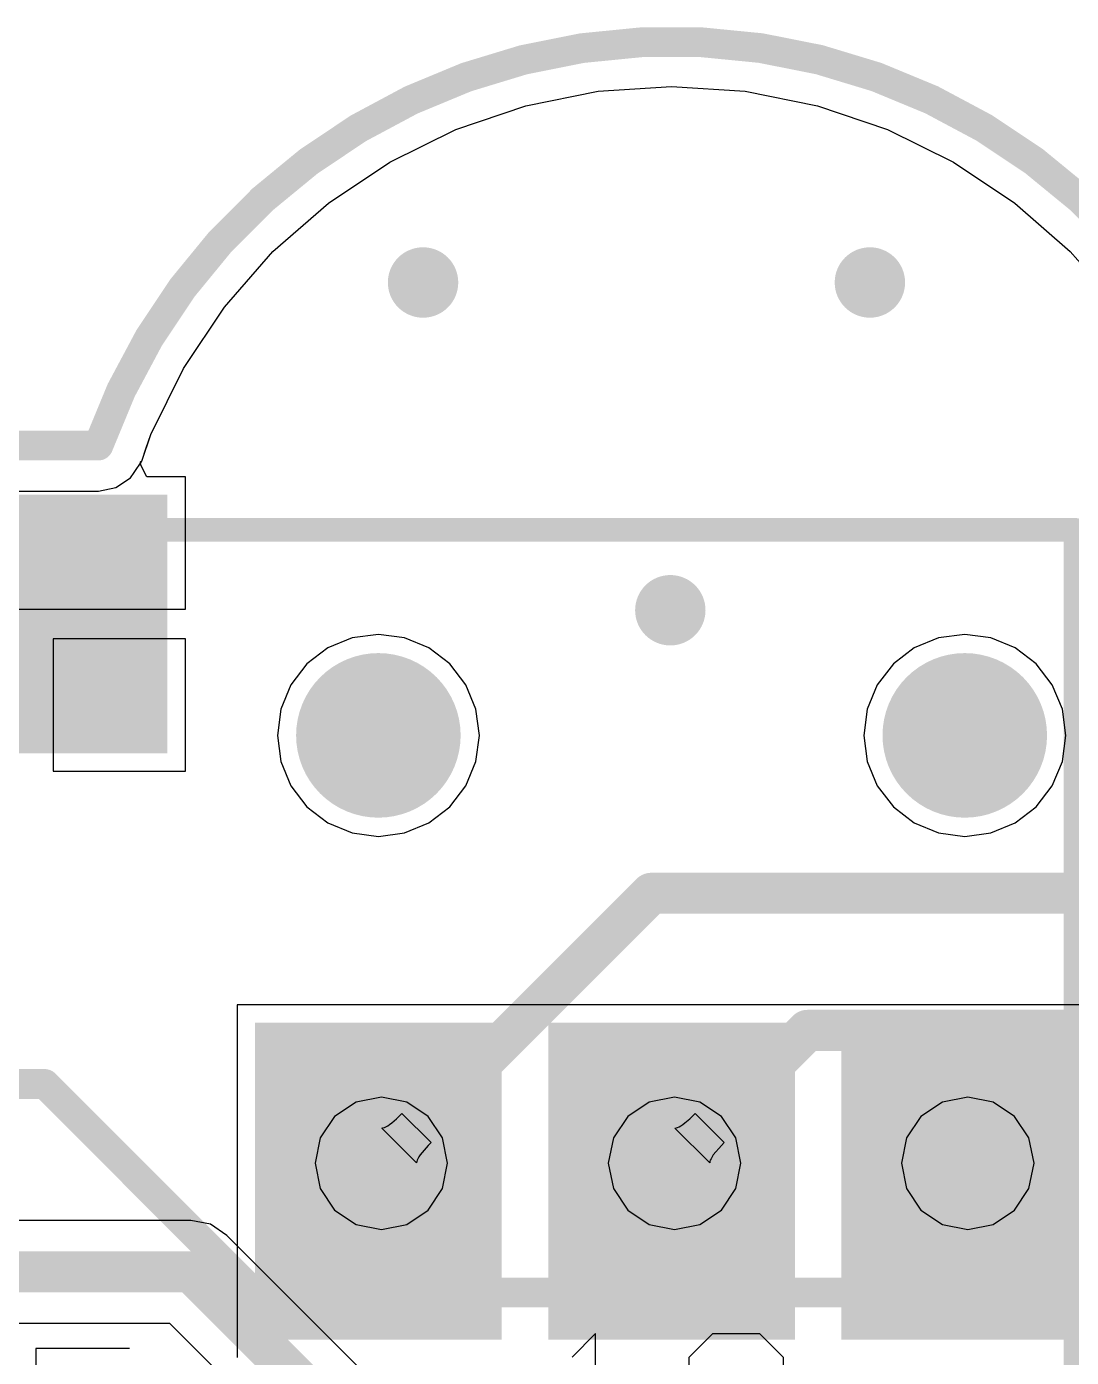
# Model space of a CAD drawing. Header units: millimetres. Extents: x 2.44 to 5.37, y 2.91 to 4.14.
# Drawn here: x 3.2729 to 3.6236, y 3.6922 to 4.1389 of the extents above; entities that cross this region are included whole.
import ezdxf

# ---------------------------------------------------------------- set-up
doc = ezdxf.new("R2010")
doc.units = ezdxf.units.MM
doc.header["$MEASUREMENT"] = 0
for name, color, linetype in [('BottomLayer', 5, 'Continuous'), ('BottomOverlay', 54, 'Continuous'), ('BottomSolder', 6, 'Continuous'), ('KeepOutLayer', 6, 'Continuous'), ('MidLayer1', 16, 'Continuous'), ('MidLayer2', 76, 'Continuous'), ('MultiLayer', 9, 'Continuous'), ('PadHoleLayer', 156, 'Continuous'), ('TopLayer', 1, 'Continuous'), ('TopOverlay', 2, 'Continuous'), ('TopPaste', 8, 'Continuous'), ('TopSolder', 216, 'Continuous'), ('ViaHoleLayer', 16, 'Continuous')]:
    doc.layers.add(name, color=color, linetype=linetype)

# ---------------------------------------------------------------- blocks, each defined once
blk = doc.blocks.new('ST7789_B_35')
at = {"layer": 'BottomOverlay', "const_width": 0.00787}
for points in [[(-1.163, 1.009), (-1.163, -0.01462)], [(-0.01261, -0.01462), (-1.163, -0.01462)]]:
    blk.add_lwpolyline(points, dxfattribs=at)
at = {"layer": 'BottomOverlay', "const_width": 0.00394}
blk.add_lwpolyline([(-1.16497, -0.01462, 1), (-1.16103, -0.01462, 1)], format="xyb", close=True, dxfattribs=at)
blk.add_lwpolyline([(-1.16497, -0.01462, 1), (-1.16103, -0.01462, 1)], format="xyb", close=True, dxfattribs=at)
blk = doc.blocks.new('PL3_38')
at = {"layer": 'BottomLayer', "const_width": 0.02362}
for points in [[(-0.01181, 0, 1), (0.01181, 0, 1)], [(0.18504, 0, 1), (0.20866, 0, 1)]]:
    blk.add_lwpolyline(points, format="xyb", close=True, dxfattribs=at)
at = {"layer": 'BottomSolder', "const_width": 0.02762}
for points in [[(-0.01381, 0, 1), (0.01381, 0, 1)], [(0.18304, 0, 1), (0.21066, 0, 1)]]:
    blk.add_lwpolyline(points, format="xyb", close=True, dxfattribs=at)
at = {"layer": 'MidLayer1', "const_width": 0.02362}
for points in [[(-0.01181, 0, 1), (0.01181, 0, 1)], [(0.18504, 0, 1), (0.20866, 0, 1)]]:
    blk.add_lwpolyline(points, format="xyb", close=True, dxfattribs=at)
at = {"layer": 'MidLayer2', "const_width": 0.02362}
for points in [[(-0.01181, 0, 1), (0.01181, 0, 1)], [(0.18504, 0, 1), (0.20866, 0, 1)]]:
    blk.add_lwpolyline(points, format="xyb", close=True, dxfattribs=at)
at = {"layer": 'MultiLayer', "const_width": 0.02362}
for points in [[(-0.01181, 0, 1), (0.01181, 0, 1)], [(0.18504, 0, 1), (0.20866, 0, 1)]]:
    blk.add_lwpolyline(points, format="xyb", close=True, dxfattribs=at)
at = {"layer": 'PadHoleLayer', "const_width": 0.02362}
for points in [[(-0.01181, 0, 1), (0.01181, 0, 1)], [(0.18504, 0, 1), (0.20866, 0, 1)]]:
    blk.add_lwpolyline(points, format="xyb", close=True, dxfattribs=at)
at = {"layer": 'TopLayer', "const_width": 0.02362}
for points in [[(-0.01181, 0, 1), (0.01181, 0, 1)], [(0.18504, 0, 1), (0.20866, 0, 1)]]:
    blk.add_lwpolyline(points, format="xyb", close=True, dxfattribs=at)
at = {"layer": 'TopLayer'}
for points in [[(-0.15354, -0.00197), (-0.0748, -0.00197), (-0.15354, 0.07677), (-0.0748, 0.07677)], [(0.27165, -0.00197), (0.35039, -0.00197), (0.27165, 0.07677), (0.35039, 0.07677)], [(-0.0374, -0.19882), (0.0374, -0.19882), (-0.0374, -0.10039), (0.0374, -0.10039)], [(0.06102, -0.19882), (0.13583, -0.19882), (0.06102, -0.10039), (0.13583, -0.10039)], [(0.15945, -0.19882), (0.23425, -0.19882), (0.15945, -0.10039), (0.23425, -0.10039)]]:
    blk.add_solid(points, dxfattribs=at)
at = {"layer": 'TopPaste'}
for points in [[(-0.15354, -0.00197), (-0.0748, -0.00197), (-0.15354, 0.07677), (-0.0748, 0.07677)], [(0.27165, -0.00197), (0.35039, -0.00197), (0.27165, 0.07677), (0.35039, 0.07677)], [(-0.0374, -0.19882), (0.0374, -0.19882), (-0.0374, -0.10039), (0.0374, -0.10039)], [(0.06102, -0.19882), (0.13583, -0.19882), (0.06102, -0.10039), (0.13583, -0.10039)], [(0.15945, -0.19882), (0.23425, -0.19882), (0.15945, -0.10039), (0.23425, -0.10039)]]:
    blk.add_solid(points, dxfattribs=at)
at = {"layer": 'TopSolder', "const_width": 0.02762}
for points in [[(-0.01381, 0, 1), (0.01381, 0, 1)], [(0.18304, 0, 1), (0.21066, 0, 1)]]:
    blk.add_lwpolyline(points, format="xyb", close=True, dxfattribs=at)
at = {"layer": 'TopSolder'}
for points in [[(-0.15754, -0.00597), (-0.0708, -0.00597), (-0.15754, 0.08077), (-0.0708, 0.08077)], [(0.26765, -0.00597), (0.35439, -0.00597), (0.26765, 0.08077), (0.35439, 0.08077)], [(-0.0414, -0.20282), (0.0414, -0.20282), (-0.0414, -0.09639), (0.0414, -0.09639)], [(0.05702, -0.20282), (0.13983, -0.20282), (0.05702, -0.09639), (0.13983, -0.09639)], [(0.15545, -0.20282), (0.23825, -0.20282), (0.15545, -0.09639), (0.23825, -0.09639)]]:
    blk.add_solid(points, dxfattribs=at)

msp = doc.modelspace()

# ---------------------------------------------------------------- linework, layer by layer
at = {"layer": 'BottomLayer'}
for p, q in [((3.46474, 4.11717), (3.48945, 4.11878)), ((3.48945, 4.11878), (3.51415, 4.11717)), ((3.44046, 4.11234), (3.46474, 4.11717)), ((3.51415, 4.11717), (3.53843, 4.11234)), ((3.41702, 4.10438), (3.44046, 4.11234)), ((3.53843, 4.11234), (3.56188, 4.10438)), ((3.39481, 4.09343), (3.41702, 4.10438)), ((3.56188, 4.10438), (3.58408, 4.09343)), ((3.37423, 4.07967), (3.39481, 4.09343)), ((3.58408, 4.09343), (3.60466, 4.07967)), ((3.35561, 4.06335), (3.37423, 4.07967)), ((3.60466, 4.07967), (3.62328, 4.06335)), ((3.33929, 4.04474), (3.35561, 4.06335)), ((3.62328, 4.06335), (3.6396, 4.04474)), ((3.32554, 4.02415), (3.33929, 4.04474)), ((3.31459, 4.00195), (3.32554, 4.02415)), ((3.31307, 3.99748), (3.31459, 4.00195)), ((3.31157, 3.99307), (3.31307, 3.99748)), ((3.30897, 3.9892), (3.31157, 3.99307)), ((3.31157, 3.99307), (3.31157, 3.99307)), ((3.30781, 3.98747), (3.30897, 3.9892)), ((3.297, 3.98299), (3.30285, 3.98415)), ((3.30285, 3.98415), (3.30781, 3.98747)), ((2.47729, 3.98299), (3.297, 3.98299)), ((3.391, 3.93491), (3.38222, 3.93376)), ((3.39978, 3.93376), (3.391, 3.93491)), ((3.58785, 3.93491), (3.57907, 3.93376)), ((3.59663, 3.93376), (3.58785, 3.93491)), ((3.38222, 3.93376), (3.37404, 3.93037)), ((3.40796, 3.93037), (3.39978, 3.93376)), ((3.57907, 3.93376), (3.57089, 3.93037)), ((3.60481, 3.93037), (3.59663, 3.93376)), ((3.37404, 3.93037), (3.36702, 3.92498)), ((3.41498, 3.92498), (3.40796, 3.93037)), ((3.57089, 3.93037), (3.56387, 3.92498)), ((3.61183, 3.92498), (3.60481, 3.93037)), ((3.36702, 3.92498), (3.36163, 3.91796)), ((3.42037, 3.91796), (3.41498, 3.92498)), ((3.56387, 3.92498), (3.55848, 3.91796)), ((3.61722, 3.91796), (3.61183, 3.92498)), ((3.36163, 3.91796), (3.35824, 3.90978)), ((3.42376, 3.90978), (3.42037, 3.91796)), ((3.55848, 3.91796), (3.55509, 3.90978)), ((3.62061, 3.90978), (3.61722, 3.91796)), ((3.35824, 3.90978), (3.35709, 3.901)), ((3.42491, 3.901), (3.42376, 3.90978)), ((3.55509, 3.90978), (3.55394, 3.901)), ((3.62176, 3.901), (3.62061, 3.90978)), ((3.35709, 3.901), (3.35824, 3.89222)), ((3.42376, 3.89222), (3.42491, 3.901)), ((3.55394, 3.901), (3.55509, 3.89222)), ((3.62061, 3.89222), (3.62176, 3.901)), ((3.35824, 3.89222), (3.36163, 3.88404)), ((3.42037, 3.88404), (3.42376, 3.89222)), ((3.55509, 3.89222), (3.55848, 3.88404)), ((3.61722, 3.88404), (3.62061, 3.89222)), ((3.36163, 3.88404), (3.36702, 3.87702)), ((3.41498, 3.87702), (3.42037, 3.88404)), ((3.55848, 3.88404), (3.56387, 3.87702)), ((3.61183, 3.87702), (3.61722, 3.88404)), ((3.36702, 3.87702), (3.37404, 3.87163)), ((3.40796, 3.87163), (3.41498, 3.87702)), ((3.56387, 3.87702), (3.57089, 3.87163)), ((3.60481, 3.87163), (3.61183, 3.87702)), ((3.37404, 3.87163), (3.38222, 3.86824)), ((3.38222, 3.86824), (3.391, 3.86709)), ((3.391, 3.86709), (3.39978, 3.86824)), ((3.39978, 3.86824), (3.40796, 3.87163)), ((3.57089, 3.87163), (3.57907, 3.86824)), ((3.57907, 3.86824), (3.58785, 3.86709)), ((3.58785, 3.86709), (3.59663, 3.86824)), ((3.59663, 3.86824), (3.60481, 3.87163)), ((3.392, 3.77963), (3.38349, 3.77794)), ((3.40051, 3.77794), (3.392, 3.77963)), ((3.49043, 3.77963), (3.48191, 3.77794)), ((3.49894, 3.77794), (3.49043, 3.77963)), ((3.58885, 3.77963), (3.58034, 3.77794)), ((3.59736, 3.77794), (3.58885, 3.77963)), ((3.38349, 3.77794), (3.37628, 3.77312)), ((3.40772, 3.77312), (3.40051, 3.77794)), ((3.48191, 3.77794), (3.4747, 3.77312)), ((3.50615, 3.77312), (3.49894, 3.77794)), ((3.58034, 3.77794), (3.57313, 3.77312)), ((3.60458, 3.77312), (3.59736, 3.77794)), ((3.37628, 3.77312), (3.37145, 3.7659)), ((3.41255, 3.7659), (3.40772, 3.77312)), ((3.4747, 3.77312), (3.46988, 3.7659)), ((3.51097, 3.7659), (3.50615, 3.77312)), ((3.57313, 3.77312), (3.5683, 3.7659)), ((3.6094, 3.7659), (3.60458, 3.77312)), ((3.37145, 3.7659), (3.36976, 3.75739)), ((3.41424, 3.75739), (3.41255, 3.7659)), ((3.46988, 3.7659), (3.46819, 3.75739)), ((3.51266, 3.75739), (3.51097, 3.7659)), ((3.5683, 3.7659), (3.56661, 3.75739)), ((3.61109, 3.75739), (3.6094, 3.7659)), ((3.36976, 3.75739), (3.37145, 3.74888)), ((3.41255, 3.74888), (3.41424, 3.75739)), ((3.46819, 3.75739), (3.46988, 3.74888)), ((3.51097, 3.74888), (3.51266, 3.75739)), ((3.56661, 3.75739), (3.5683, 3.74888)), ((3.6094, 3.74888), (3.61109, 3.75739)), ((3.37145, 3.74888), (3.37628, 3.74167)), ((3.40772, 3.74167), (3.41255, 3.74888)), ((3.46988, 3.74888), (3.4747, 3.74167)), ((3.50615, 3.74167), (3.51097, 3.74888)), ((3.5683, 3.74888), (3.57313, 3.74167)), ((3.60458, 3.74167), (3.6094, 3.74888)), ((3.37628, 3.74167), (3.38349, 3.73685)), ((3.40051, 3.73685), (3.40772, 3.74167)), ((3.4747, 3.74167), (3.48191, 3.73685)), ((3.49894, 3.73685), (3.50615, 3.74167)), ((3.57313, 3.74167), (3.58034, 3.73685)), ((3.59736, 3.73685), (3.60458, 3.74167)), ((3.328, 3.73822), (3.22354, 3.73822)), ((3.33459, 3.73691), (3.328, 3.73822)), ((3.34018, 3.73318), (3.33459, 3.73691)), ((3.38349, 3.73685), (3.392, 3.73516)), ((3.392, 3.73516), (3.40051, 3.73685)), ((3.48191, 3.73685), (3.49043, 3.73516)), ((3.49043, 3.73516), (3.49894, 3.73685)), ((3.58034, 3.73685), (3.58885, 3.73516)), ((3.58885, 3.73516), (3.59736, 3.73685)), ((3.40305, 3.6703), (3.34018, 3.73318)), ((3.22422, 3.70378), (3.32087, 3.70378)), ((3.32087, 3.70378), (3.38374, 3.6409))]:
    msp.add_line(p, q, dxfattribs=at)
for points, const_width in [([(3.40009, 4.053, 1), (3.41191, 4.053, 1)], 0.01181), ([(3.55009, 4.053, 1), (3.56191, 4.053, 1)], 0.01181), ([(3.48309, 3.943, 1), (3.49491, 3.943, 1)], 0.01181), ([(3.38609, 3.75739, 1), (3.39791, 3.75739, 1)], 0.01181), ([(3.48452, 3.75739, 1), (3.49633, 3.75739, 1)], 0.01181), ([(3.58294, 3.75739, 1), (3.59476, 3.75739, 1)], 0.01181), ([(3.32456, 3.721, 1), (3.33144, 3.721, 1)], 0.00689), ([(3.32456, 3.721, 1), (3.33144, 3.721, 1)], 0.00689)]:
    msp.add_lwpolyline(points, format="xyb", close=True, dxfattribs=dict(at, const_width=const_width))
at = {"layer": 'BottomLayer', "const_width": 0.01378}
for points in [[(3.21, 3.721), (3.328, 3.721)], [(3.328, 3.721), (3.39592, 3.65308)]]:
    msp.add_lwpolyline(points, dxfattribs=at)
at = {"layer": 'KeepOutLayer', "const_width": 0.01}
msp.add_lwpolyline([(3.297, 3.99828, -0.704228), (3.68182, 3.99848)], format="xyb", dxfattribs=at)
msp.add_lwpolyline([(2.462, 3.99828), (3.297, 3.99828)], dxfattribs=at)
at = {"layer": 'KeepOutLayer', "const_width": 0.005}
msp.add_lwpolyline([(3.2945, 3.99828, 1), (3.2995, 3.99828, 1)], format="xyb", close=True, dxfattribs=at)
msp.add_lwpolyline([(3.2945, 3.99828, 1), (3.2995, 3.99828, 1)], format="xyb", close=True, dxfattribs=at)
at = {"layer": 'MidLayer1'}
for p, q in [((3.46474, 4.11717), (3.48945, 4.11878)), ((3.48945, 4.11878), (3.51415, 4.11717)), ((3.44046, 4.11234), (3.46474, 4.11717)), ((3.51415, 4.11717), (3.53843, 4.11234)), ((3.41702, 4.10438), (3.44046, 4.11234)), ((3.53843, 4.11234), (3.56188, 4.10438)), ((3.39481, 4.09343), (3.41702, 4.10438)), ((3.56188, 4.10438), (3.58408, 4.09343)), ((3.37423, 4.07967), (3.39481, 4.09343)), ((3.58408, 4.09343), (3.60466, 4.07967)), ((3.35561, 4.06335), (3.37423, 4.07967)), ((3.60466, 4.07967), (3.62328, 4.06335)), ((3.33929, 4.04474), (3.35561, 4.06335)), ((3.62328, 4.06335), (3.6396, 4.04474)), ((3.32554, 4.02415), (3.33929, 4.04474)), ((3.31459, 4.00195), (3.32554, 4.02415)), ((3.31307, 3.99748), (3.31459, 4.00195)), ((3.31157, 3.99307), (3.31307, 3.99748)), ((3.30897, 3.9892), (3.31157, 3.99307)), ((3.31157, 3.99307), (3.31157, 3.99307)), ((3.30781, 3.98747), (3.30897, 3.9892)), ((3.297, 3.98299), (3.30285, 3.98415)), ((3.30285, 3.98415), (3.30781, 3.98747)), ((2.47729, 3.98299), (3.297, 3.98299)), ((3.391, 3.93491), (3.38222, 3.93376)), ((3.39978, 3.93376), (3.391, 3.93491)), ((3.58785, 3.93491), (3.57907, 3.93376)), ((3.59663, 3.93376), (3.58785, 3.93491)), ((3.38222, 3.93376), (3.37404, 3.93037)), ((3.40796, 3.93037), (3.39978, 3.93376)), ((3.57907, 3.93376), (3.57089, 3.93037)), ((3.60481, 3.93037), (3.59663, 3.93376)), ((3.37404, 3.93037), (3.36702, 3.92498)), ((3.41498, 3.92498), (3.40796, 3.93037)), ((3.57089, 3.93037), (3.56387, 3.92498)), ((3.61183, 3.92498), (3.60481, 3.93037)), ((3.36702, 3.92498), (3.36163, 3.91796)), ((3.42037, 3.91796), (3.41498, 3.92498)), ((3.56387, 3.92498), (3.55848, 3.91796)), ((3.61722, 3.91796), (3.61183, 3.92498)), ((3.36163, 3.91796), (3.35824, 3.90978)), ((3.42376, 3.90978), (3.42037, 3.91796)), ((3.55848, 3.91796), (3.55509, 3.90978)), ((3.62061, 3.90978), (3.61722, 3.91796)), ((3.35824, 3.90978), (3.35709, 3.901)), ((3.42491, 3.901), (3.42376, 3.90978)), ((3.55509, 3.90978), (3.55394, 3.901)), ((3.62176, 3.901), (3.62061, 3.90978)), ((3.35709, 3.901), (3.35824, 3.89222)), ((3.42376, 3.89222), (3.42491, 3.901)), ((3.55394, 3.901), (3.55509, 3.89222)), ((3.62061, 3.89222), (3.62176, 3.901)), ((3.35824, 3.89222), (3.36163, 3.88404)), ((3.42037, 3.88404), (3.42376, 3.89222)), ((3.55509, 3.89222), (3.55848, 3.88404)), ((3.61722, 3.88404), (3.62061, 3.89222)), ((3.36163, 3.88404), (3.36702, 3.87702)), ((3.41498, 3.87702), (3.42037, 3.88404)), ((3.55848, 3.88404), (3.56387, 3.87702)), ((3.61183, 3.87702), (3.61722, 3.88404)), ((3.36702, 3.87702), (3.37404, 3.87163)), ((3.40796, 3.87163), (3.41498, 3.87702)), ((3.56387, 3.87702), (3.57089, 3.87163)), ((3.60481, 3.87163), (3.61183, 3.87702)), ((3.37404, 3.87163), (3.38222, 3.86824)), ((3.38222, 3.86824), (3.391, 3.86709)), ((3.391, 3.86709), (3.39978, 3.86824)), ((3.39978, 3.86824), (3.40796, 3.87163)), ((3.57089, 3.87163), (3.57907, 3.86824)), ((3.57907, 3.86824), (3.58785, 3.86709)), ((3.58785, 3.86709), (3.59663, 3.86824)), ((3.59663, 3.86824), (3.60481, 3.87163)), ((3.392, 3.77963), (3.38349, 3.77794)), ((3.40051, 3.77794), (3.392, 3.77963)), ((3.49043, 3.77963), (3.48191, 3.77794)), ((3.49894, 3.77794), (3.49043, 3.77963)), ((3.58885, 3.77963), (3.58034, 3.77794)), ((3.59736, 3.77794), (3.58885, 3.77963)), ((3.38349, 3.77794), (3.37628, 3.77312)), ((3.40772, 3.77312), (3.40051, 3.77794)), ((3.48191, 3.77794), (3.4747, 3.77312)), ((3.50615, 3.77312), (3.49894, 3.77794)), ((3.58034, 3.77794), (3.57313, 3.77312)), ((3.60458, 3.77312), (3.59736, 3.77794)), ((3.37628, 3.77312), (3.37145, 3.7659)), ((3.41255, 3.7659), (3.40772, 3.77312)), ((3.4747, 3.77312), (3.46988, 3.7659)), ((3.51097, 3.7659), (3.50615, 3.77312)), ((3.57313, 3.77312), (3.5683, 3.7659)), ((3.6094, 3.7659), (3.60458, 3.77312)), ((3.37145, 3.7659), (3.36976, 3.75739)), ((3.41424, 3.75739), (3.41255, 3.7659)), ((3.46988, 3.7659), (3.46819, 3.75739)), ((3.51266, 3.75739), (3.51097, 3.7659)), ((3.5683, 3.7659), (3.56661, 3.75739)), ((3.61109, 3.75739), (3.6094, 3.7659)), ((3.36976, 3.75739), (3.37145, 3.74888)), ((3.41255, 3.74888), (3.41424, 3.75739)), ((3.46819, 3.75739), (3.46988, 3.74888)), ((3.51097, 3.74888), (3.51266, 3.75739)), ((3.56661, 3.75739), (3.5683, 3.74888)), ((3.6094, 3.74888), (3.61109, 3.75739)), ((3.37145, 3.74888), (3.37628, 3.74167)), ((3.40772, 3.74167), (3.41255, 3.74888)), ((3.46988, 3.74888), (3.4747, 3.74167)), ((3.50615, 3.74167), (3.51097, 3.74888)), ((3.5683, 3.74888), (3.57313, 3.74167)), ((3.60458, 3.74167), (3.6094, 3.74888)), ((3.37628, 3.74167), (3.38349, 3.73685)), ((3.40051, 3.73685), (3.40772, 3.74167)), ((3.4747, 3.74167), (3.48191, 3.73685)), ((3.49894, 3.73685), (3.50615, 3.74167)), ((3.57313, 3.74167), (3.58034, 3.73685)), ((3.59736, 3.73685), (3.60458, 3.74167)), ((3.38349, 3.73685), (3.392, 3.73516)), ((3.392, 3.73516), (3.40051, 3.73685)), ((3.48191, 3.73685), (3.49043, 3.73516)), ((3.49043, 3.73516), (3.49894, 3.73685)), ((3.58034, 3.73685), (3.58885, 3.73516)), ((3.58885, 3.73516), (3.59736, 3.73685))]:
    msp.add_line(p, q, dxfattribs=at)
at = {"layer": 'MidLayer1', "const_width": 0.01181}
for points in [[(3.40009, 4.053, 1), (3.41191, 4.053, 1)], [(3.55009, 4.053, 1), (3.56191, 4.053, 1)], [(3.48309, 3.943, 1), (3.49491, 3.943, 1)], [(3.38609, 3.75739, 1), (3.39791, 3.75739, 1)], [(3.48452, 3.75739, 1), (3.49633, 3.75739, 1)], [(3.58294, 3.75739, 1), (3.59476, 3.75739, 1)]]:
    msp.add_lwpolyline(points, format="xyb", close=True, dxfattribs=at)
at = {"layer": 'MidLayer2'}
for p, q in [((3.39301, 3.76939), (3.39354, 3.76963)), ((3.39354, 3.76963), (3.39413, 3.76997)), ((3.39413, 3.76997), (3.39478, 3.77041)), ((3.39478, 3.77041), (3.39549, 3.77094)), ((3.39549, 3.77094), (3.39709, 3.77231)), ((3.39709, 3.77231), (3.39892, 3.77406)), ((3.39892, 3.77406), (3.40867, 3.76432)), ((3.49143, 3.76939), (3.49197, 3.76963)), ((3.49197, 3.76963), (3.49256, 3.76997)), ((3.49256, 3.76997), (3.49321, 3.77041)), ((3.49321, 3.77041), (3.49392, 3.77094)), ((3.49392, 3.77094), (3.49552, 3.77231)), ((3.49552, 3.77231), (3.49735, 3.77406)), ((3.49735, 3.77406), (3.50709, 3.76432)), ((3.39212, 3.7692), (3.39253, 3.76925)), ((3.40381, 3.75751), (3.39212, 3.7692)), ((3.39253, 3.76925), (3.39301, 3.76939)), ((3.49054, 3.7692), (3.49096, 3.76925)), ((3.50224, 3.75751), (3.49054, 3.7692)), ((3.49096, 3.76925), (3.49143, 3.76939)), ((3.40774, 3.76337), (3.40501, 3.76018)), ((3.40867, 3.76432), (3.40774, 3.76337)), ((3.50617, 3.76337), (3.50344, 3.76018)), ((3.50709, 3.76432), (3.50617, 3.76337)), ((3.40386, 3.75793), (3.40381, 3.75751)), ((3.404, 3.7584), (3.40386, 3.75793)), ((3.40424, 3.75893), (3.404, 3.7584)), ((3.40458, 3.75953), (3.40424, 3.75893)), ((3.40501, 3.76018), (3.40458, 3.75953)), ((3.50228, 3.75793), (3.50224, 3.75751)), ((3.50242, 3.7584), (3.50228, 3.75793)), ((3.50266, 3.75893), (3.50242, 3.7584)), ((3.503, 3.75953), (3.50266, 3.75893)), ((3.50344, 3.76018), (3.503, 3.75953))]:
    msp.add_line(p, q, dxfattribs=at)
for points, const_width in [([(3.40009, 4.053, 1), (3.41191, 4.053, 1)], 0.01181), ([(3.55009, 4.053, 1), (3.56191, 4.053, 1)], 0.01181), ([(3.48309, 3.943, 1), (3.49491, 3.943, 1)], 0.01181), ([(3.47916, 3.848, 1), (3.48605, 3.848, 1)], 0.00689), ([(3.47916, 3.848, 1), (3.48605, 3.848, 1)], 0.00689), ([(3.53159, 3.802, 1), (3.53848, 3.802, 1)], 0.00689), ([(3.53159, 3.802, 1), (3.53848, 3.802, 1)], 0.00689), ([(3.2765, 3.784, 1), (3.2815, 3.784, 1)], 0.005), ([(3.2765, 3.784, 1), (3.2815, 3.784, 1)], 0.005), ([(3.59701, 3.769, 1), (3.6039, 3.769, 1)], 0.00689), ([(3.59701, 3.769, 1), (3.6039, 3.769, 1)], 0.00689), ([(3.38609, 3.75739, 1), (3.39791, 3.75739, 1)], 0.01181), ([(3.48452, 3.75739, 1), (3.49633, 3.75739, 1)], 0.01181), ([(3.58294, 3.75739, 1), (3.59476, 3.75739, 1)], 0.01181), ([(3.38856, 3.75739, 1), (3.39544, 3.75739, 1)], 0.00689), ([(3.48698, 3.75739, 1), (3.49387, 3.75739, 1)], 0.00689), ([(3.58541, 3.75739, 1), (3.5923, 3.75739, 1)], 0.00689), ([(3.3465, 3.714, 1), (3.3515, 3.714, 1)], 0.005), ([(3.3465, 3.714, 1), (3.3515, 3.714, 1)], 0.005)]:
    msp.add_lwpolyline(points, format="xyb", close=True, dxfattribs=dict(at, const_width=const_width))
for points, const_width in [([(3.392, 3.75739), (3.48261, 3.848)], 0.01378), ([(3.48261, 3.848), (4.308, 3.848)], 0.01378), ([(3.49043, 3.75739), (3.53503, 3.802)], 0.01378), ([(3.53503, 3.802), (4.362, 3.802)], 0.01378), ([(3.175, 3.784), (3.279, 3.784)], 0.01), ([(3.279, 3.784), (3.349, 3.714)], 0.01), ([(3.58885, 3.75739), (3.60046, 3.769)], 0.01378), ([(3.60046, 3.769), (4.429, 3.769)], 0.01378), ([(3.349, 3.714), (3.768, 3.714)], 0.01)]:
    msp.add_lwpolyline(points, dxfattribs=dict(at, const_width=const_width))
at = {"layer": 'MultiLayer', "const_width": 0.01181}
for points in [[(3.40009, 4.053, 1), (3.41191, 4.053, 1)], [(3.55009, 4.053, 1), (3.56191, 4.053, 1)], [(3.48309, 3.943, 1), (3.49491, 3.943, 1)], [(3.38609, 3.75739, 1), (3.39791, 3.75739, 1)], [(3.48452, 3.75739, 1), (3.49633, 3.75739, 1)], [(3.58294, 3.75739, 1), (3.59476, 3.75739, 1)]]:
    msp.add_lwpolyline(points, format="xyb", close=True, dxfattribs=at)
at = {"layer": 'TopLayer'}
for p, q in [((3.46474, 4.11717), (3.48945, 4.11878)), ((3.48945, 4.11878), (3.51415, 4.11717)), ((3.44046, 4.11234), (3.46474, 4.11717)), ((3.51415, 4.11717), (3.53843, 4.11234)), ((3.41702, 4.10438), (3.44046, 4.11234)), ((3.53843, 4.11234), (3.56188, 4.10438)), ((3.39481, 4.09343), (3.41702, 4.10438)), ((3.56188, 4.10438), (3.58408, 4.09343)), ((3.37423, 4.07967), (3.39481, 4.09343)), ((3.58408, 4.09343), (3.60466, 4.07967)), ((3.35561, 4.06335), (3.37423, 4.07967)), ((3.60466, 4.07967), (3.62328, 4.06335)), ((3.33929, 4.04474), (3.35561, 4.06335)), ((3.62328, 4.06335), (3.6396, 4.04474)), ((3.32554, 4.02415), (3.33929, 4.04474)), ((3.31459, 4.00195), (3.32554, 4.02415)), ((3.31157, 3.99307), (3.31459, 4.00195)), ((3.31122, 3.99287), (3.31157, 3.99307)), ((3.31157, 3.99307), (3.31157, 3.99307)), ((3.3112, 3.99277), (3.31122, 3.99287)), ((3.31124, 3.99166), (3.3112, 3.99277)), ((3.31332, 3.98777), (3.31124, 3.99166)), ((3.3262, 3.98777), (3.31332, 3.98777)), ((3.3262, 3.9434), (3.3262, 3.98777)), ((3.22746, 3.9434), (3.3262, 3.9434)), ((3.391, 3.93491), (3.38222, 3.93376)), ((3.39978, 3.93376), (3.391, 3.93491)), ((3.58785, 3.93491), (3.57907, 3.93376)), ((3.59663, 3.93376), (3.58785, 3.93491)), ((3.3262, 3.9334), (3.28183, 3.9334)), ((3.28183, 3.9334), (3.28183, 3.88903)), ((3.3262, 3.88903), (3.3262, 3.9334)), ((3.38222, 3.93376), (3.37404, 3.93037)), ((3.40796, 3.93037), (3.39978, 3.93376)), ((3.57907, 3.93376), (3.57089, 3.93037)), ((3.60481, 3.93037), (3.59663, 3.93376)), ((3.37404, 3.93037), (3.36702, 3.92498)), ((3.41498, 3.92498), (3.40796, 3.93037)), ((3.57089, 3.93037), (3.56387, 3.92498)), ((3.61183, 3.92498), (3.60481, 3.93037)), ((3.36702, 3.92498), (3.36163, 3.91796)), ((3.42037, 3.91796), (3.41498, 3.92498)), ((3.56387, 3.92498), (3.55848, 3.91796)), ((3.61722, 3.91796), (3.61183, 3.92498)), ((3.36163, 3.91796), (3.35824, 3.90978)), ((3.42376, 3.90978), (3.42037, 3.91796)), ((3.55848, 3.91796), (3.55509, 3.90978)), ((3.62061, 3.90978), (3.61722, 3.91796)), ((3.35824, 3.90978), (3.35709, 3.901)), ((3.42491, 3.901), (3.42376, 3.90978)), ((3.55509, 3.90978), (3.55394, 3.901)), ((3.62176, 3.901), (3.62061, 3.90978)), ((3.35709, 3.901), (3.35824, 3.89222)), ((3.42376, 3.89222), (3.42491, 3.901)), ((3.55394, 3.901), (3.55509, 3.89222)), ((3.62061, 3.89222), (3.62176, 3.901)), ((3.35824, 3.89222), (3.36163, 3.88404)), ((3.42037, 3.88404), (3.42376, 3.89222)), ((3.55509, 3.89222), (3.55848, 3.88404)), ((3.61722, 3.88404), (3.62061, 3.89222)), ((3.28183, 3.88903), (3.3262, 3.88903)), ((3.36163, 3.88404), (3.36702, 3.87702)), ((3.41498, 3.87702), (3.42037, 3.88404)), ((3.55848, 3.88404), (3.56387, 3.87702)), ((3.61183, 3.87702), (3.61722, 3.88404)), ((3.36702, 3.87702), (3.37404, 3.87163)), ((3.40796, 3.87163), (3.41498, 3.87702)), ((3.56387, 3.87702), (3.57089, 3.87163)), ((3.60481, 3.87163), (3.61183, 3.87702)), ((3.37404, 3.87163), (3.38222, 3.86824)), ((3.38222, 3.86824), (3.391, 3.86709)), ((3.391, 3.86709), (3.39978, 3.86824)), ((3.39978, 3.86824), (3.40796, 3.87163)), ((3.57089, 3.87163), (3.57907, 3.86824)), ((3.57907, 3.86824), (3.58785, 3.86709)), ((3.58785, 3.86709), (3.59663, 3.86824)), ((3.59663, 3.86824), (3.60481, 3.87163)), ((3.4384, 3.81061), (3.3436, 3.81061)), ((3.3436, 3.81061), (3.3436, 3.69218)), ((3.44202, 3.81061), (3.4384, 3.81061)), ((3.4384, 3.81061), (3.4384, 3.81061)), ((3.4434, 3.81061), (3.44202, 3.81061)), ((3.44202, 3.81061), (3.44202, 3.81061)), ((3.53545, 3.81061), (3.4434, 3.81061)), ((3.53683, 3.81061), (3.53545, 3.81061)), ((3.54045, 3.81061), (3.53683, 3.81061)), ((3.54183, 3.81061), (3.54045, 3.81061)), ((3.63525, 3.81061), (3.54183, 3.81061))]:
    msp.add_line(p, q, dxfattribs=at)
at = {"layer": 'TopLayer', "const_width": 0.01181}
for points in [[(3.40009, 4.053, 1), (3.41191, 4.053, 1)], [(3.55009, 4.053, 1), (3.56191, 4.053, 1)], [(3.48309, 3.943, 1), (3.49491, 3.943, 1)], [(3.38609, 3.75739, 1), (3.39791, 3.75739, 1)], [(3.48452, 3.75739, 1), (3.49633, 3.75739, 1)], [(3.58294, 3.75739, 1), (3.59476, 3.75739, 1)]]:
    msp.add_lwpolyline(points, format="xyb", close=True, dxfattribs=at)
at = {"layer": 'TopOverlay'}
for p, q in [((3.46387, 3.70023), (3.456, 3.69236)), ((3.46387, 3.653), (3.46387, 3.70023)), ((3.49536, 3.69236), (3.50323, 3.70023)), ((3.50323, 3.70023), (3.51897, 3.70023)), ((3.51897, 3.70023), (3.52684, 3.69236)), ((3.30749, 3.69523), (3.276, 3.69523)), ((3.276, 3.69523), (3.276, 3.67161)), ((3.49536, 3.68449), (3.49536, 3.69236)), ((3.52684, 3.69236), (3.52684, 3.68449))]:
    msp.add_line(p, q, dxfattribs=at)
at = {"layer": 'ViaHoleLayer', "const_width": 0.00591}
for points in [[(3.40305, 4.053, 1), (3.40895, 4.053, 1)], [(3.55305, 4.053, 1), (3.55895, 4.053, 1)], [(3.48605, 3.943, 1), (3.49195, 3.943, 1)], [(3.38905, 3.75739, 1), (3.39495, 3.75739, 1)], [(3.48747, 3.75739, 1), (3.49338, 3.75739, 1)], [(3.5859, 3.75739, 1), (3.5918, 3.75739, 1)]]:
    msp.add_lwpolyline(points, format="xyb", close=True, dxfattribs=at)

# ---------------------------------------------------------------- block references
for name, p, rotation in [('PL3_38', (3.391, 3.901), 360), ('ST7789_B_35', (2.462, 3.95538), 180)]:
    msp.add_blockref(name, p, dxfattribs=dict(rotation=rotation))

doc.saveas('drawing.dxf')
